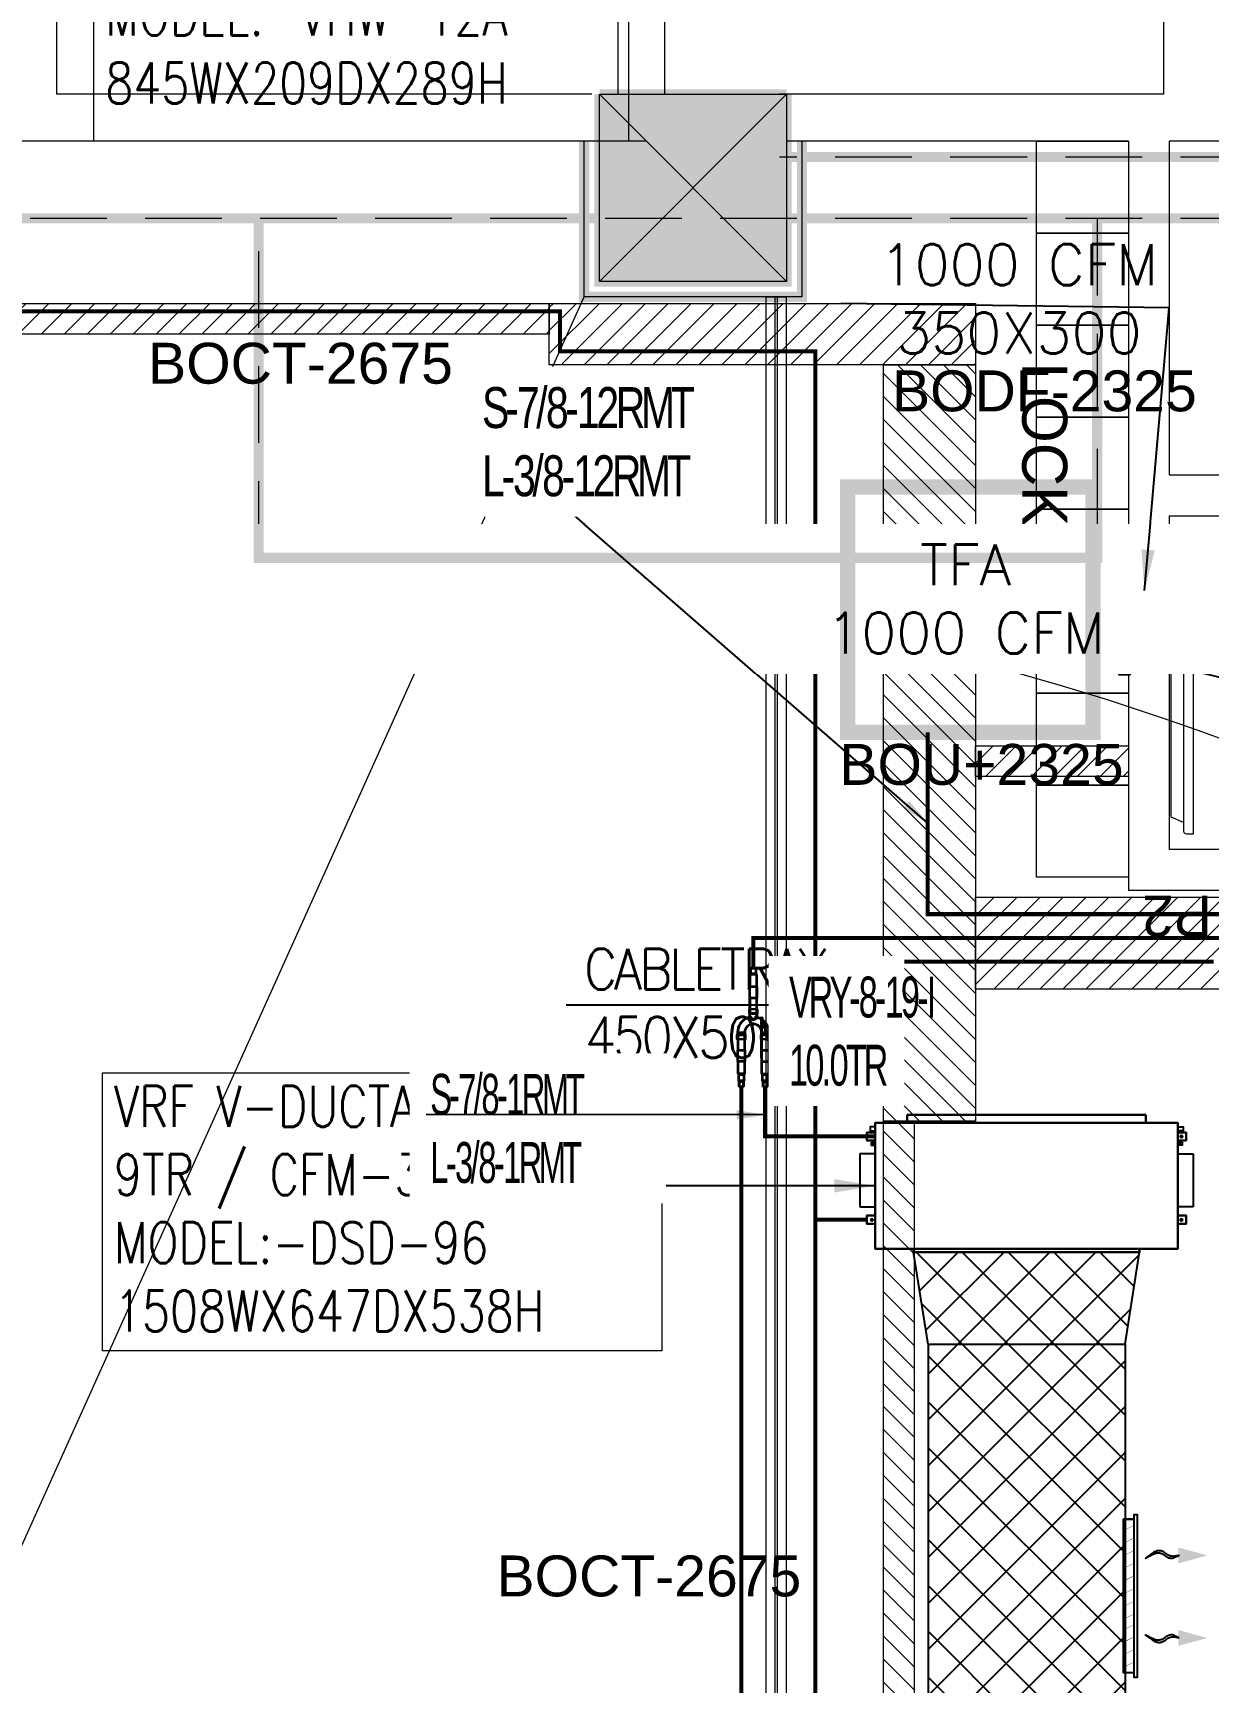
# Model space of a CAD drawing. Header units: millimetres. Extents: x -81374 to 485233, y -39075 to 157313.
# Drawn here: x 25890 to 31636, y -15833 to -7769 of the extents above; entities that cross this region are included whole.
import ezdxf
from ezdxf.enums import TextEntityAlignment as Align

# ---------------------------------------------------------------- set-up
doc = ezdxf.new("R2010")
doc.units = ezdxf.units.MM
for name, pattern in [('CENTER', [2, 1.25, -0.25, 0.25, -0.25]), ('CENTERX2', [4, 2.5, -0.5, 0.5, -0.5]), ('HIDDEN', [0.375, 0.25, -0.125])]:
    doc.linetypes.add(name, pattern=pattern)
for name, color, linetype in [('AC-RA-DIFFUSER', 6, 'Continuous'), ('CEN', 252, 'CENTER'), ('Hatch 01_UC', 7, 'Continuous'), ('M HVAC-Volume Control Damper', 3, 'Continuous'), ('M-HVAC ELLIPTICAL DUCT', 6, 'Continuous'), ('M-HVAC VRV PIPE', 152, 'Continuous'), ('M-HVAC-BOF', 6, 'Continuous'), ('M-HVAC-ELEPTICAL DUCT', 6, 'Continuous'), ('M-HVAC-GRIL', 6, 'Continuous'), ('M-HVAC-SUPP', 4, 'Continuous'), ('M-HVAC-SUPPLY AIR DUCT', 4, 'Continuous'), ('M-HVAC-TEXT', 7, 'Continuous'), ('PCE-HVACTEXT', 7, 'Continuous')]:
    doc.layers.add(name, color=color, linetype=linetype)
for name, color, linetype, lineweight in [('CB-AC CABLE TRAY', 213, 'Continuous', 15), ('DRAIN PIPE', 76, 'Continuous', 30), ('G-IMPT', 8, 'Continuous', 5), ('M HVAC GRILLE', 6, 'Continuous', 13), ('M-HVAC-EQUIP TEXT', 230, 'Continuous', 0), ('P-PIPE-IDEN', 7, 'Continuous', 9), ('VRF -COPPER PIPE', 4, 'Continuous', 9), ('vrv text', 90, 'Continuous', 30)]:
    doc.layers.add(name, color=color, linetype=linetype, lineweight=lineweight)
doc.styles.add('ARAIL', font='arial.ttf')
doc.styles.add('Arial_2', font='arial.ttf', dxfattribs={"height": 75})
doc.styles.add('Herbalife_Third Floor - Furniture Layout - 210201$0$CG', font='GOTHIC.TTF')
doc.styles.add('HVAC TEXT', font='Romans.shx', dxfattribs={"width": 0.8, "height": 100})
doc.styles.add('R', font='romans.shx')
doc.styles.add('ROMAND', font='romand__.ttf')
doc.styles.add('romans', font='stylu.ttf', dxfattribs={"height": 125})
doc.styles.add('rs', font='romans.shx', dxfattribs={"width": 0.75})
doc.styles.get("Standard").update_dxf_attribs({"font": 'arial.ttf'})
doc.dimstyles.new('GLAZ ALU', dxfattribs={"dimscale": 100, "dimtxt": 2, "dimasz": 1.4, "dimexe": 0.8, "dimexo": 0.8, "dimgap": 0.75, "dimtad": 1, "dimdec": 0, "dimzin": 0, "dimdsep": 46, "dimtxsty": 'rs', "dimcen": 0.09, "dimclrd": 8, "dimclre": 8, "dimclrt": 2, "dimadec": 0, "dimazin": 0, "dimtfac": 1, "dimtdec": 0, "dimtmove": 0, "dimatfit": 3, "dimfxl": 1, "dimtolj": 1, "dimtzin": 0, "dimarcsym": 0})
doc.dimstyles.new('HVAC DIM', dxfattribs={"dimtxt": 100, "dimasz": 200, "dimexe": 50, "dimexo": 50, "dimgap": 50, "dimtad": 1, "dimtoh": 1, "dimdec": 0, "dimzin": 0, "dimdsep": 46, "dimtxsty": 'HVAC TEXT', "dimcen": 50, "dimclrd": 7, "dimclre": 7, "dimclrt": 7, "dimadec": 0, "dimazin": 0, "dimtfac": 1, "dimtdec": 0, "dimtofl": 0, "dimtmove": 0, "dimatfit": 3, "dimfxl": 1, "dimtolj": 1, "dimtzin": 0, "dimarcsym": 0})
doc.dimstyles.new('Vayucon', dxfattribs={"dimtxt": 200, "dimasz": 150, "dimexe": 0, "dimexo": 0, "dimgap": 9e-05, "dimtad": 1, "dimdec": 0, "dimrnd": 5, "dimzin": 0, "dimdsep": 46, "dimtxsty": 'ROMAND', "dimcen": 90, "dimclre": 99, "dimclrt": 7, "dimadec": 0, "dimazin": 0, "dimtfac": 1, "dimtdec": 0, "dimtofl": 0, "dimtmove": 1, "dimatfit": 3, "dimfxl": 1, "dimtolj": 1, "dimtzin": 0, "dimarcsym": 0})
pattern_1 = [(45, (-219788.42, -94207.17), (-112.2532, 112.2532), []), (135, (-219788.42, -94207.17), (-112.2532, -112.2532), [])]

# ---------------------------------------------------------------- blocks, each defined once
blk = doc.blocks.new('ng')
at = {"layer": 'CEN', "color": 9, "linetype": 'Continuous', "lineweight": 0, "true_color": 0xc7c8ca}
for p, q in [((56835.6, 47513.1), (56835.6, 48428.1)), ((56835.6, 47513.1), (57750.6, 48428.1)), ((57750.6, 47513.1), (56835.6, 48428.1)), ((56835.6, 48428.1), (57750.6, 48428.1)), ((56835.6, 47513.1), (56835.6, 48428.1)), ((56835.6, 47513.1), (57750.6, 48428.1)), ((57750.6, 47513.1), (56835.6, 48428.1)), ((56835.6, 48428.1), (57750.6, 48428.1)), ((57750.6, 48428.1), (57750.6, 47513.1)), ((57750.6, 48428.1), (57750.6, 47513.1)), ((57750.6, 47513.1), (56835.6, 47513.1)), ((57750.6, 47513.1), (56835.6, 47513.1))]:
    blk.add_line(p, q, dxfattribs=at)
at = {"layer": 'CEN', "color": 9, "linetype": 'HIDDEN', "lineweight": 0, "ltscale": 1500, "true_color": 0xc7c8ca}
for p, q in [((47785.1, 48119.7), (65327.2, 48119.7)), ((47785.1, 47819.7), (56870.1, 47819.7))]:
    blk.add_line(p, q, dxfattribs=at)
blk.add_lwpolyline([(55317.3, 48121.5), (55317.3, 49779.3), (59417.3, 49779.3), (59417.3, 48121.5)], dxfattribs=at)
at = {"layer": 'CEN', "color": 9, "linetype": 'Continuous', "lineweight": 0, "true_color": 0xc7c8ca}
for points in [[(56760.6, 47741.9), (56760.6, 48503.1), (57825.6, 48503.1), (57825.6, 47741.9)], [(56835.6, 47741.9), (56835.6, 48428.1), (57750.6, 48428.1), (57750.6, 47741.9)]]:
    blk.add_lwpolyline(points, dxfattribs=at)
blk = doc.blocks.new('65 inch')
at = {"color": 7}
blk.add_lwpolyline([(335633.4, 873210), (335671.4, 873210, 0.414214), (335687.8, 873226.3), (335687.8, 873258.9), (334247.8, 873258.9), (334247.8, 873258.9), (334247.8, 873226.3, 0.414214), (334264.1, 873210)], format="xyb", close=True, dxfattribs=at)
blk.add_lwpolyline([(335606.2, 873150.1), (334329.3, 873150.1), (334302.1, 873210), (335633.4, 873210), (335606.2, 873150.1)], dxfattribs=at)
blk = doc.blocks.new('floor plan 1')
at = {"layer": 'G-IMPT', "ltscale": 500}
h = blk.add_hatch(color=8, dxfattribs=at)
h.dxf.hatch_style = 1
h.paths.add_polyline_path([(28595.3, -30091.5), (29510.3, -30091.5), (29510.3, -31006.5), (28595.3, -31006.5)])
at = {"layer": 'G-IMPT', "color": 8, "ltscale": 500}
for p, q in [((38369.2, -10517.3), (29585.3, -30016.5)), ((28595, -11270.5, 0), (28595.3, -30016.5, 0)), ((28639, -11270.5, 0), (28639.3, -30016.5, 0)), ((28651, -11270.5, 0), (28651.3, -30016.5, 0)), ((28695, -11270.5, 0), (28695.3, -30016.5, 0)), ((25872.5, -27113.5), (26923.8, -27113.5)), ((26823.8, -27113.5), (26923.8, -27113.5)), ((26823.8, -27113.5), (26923.8, -27113.5)), ((26923.8, -30777.8), (26923.8, -27113.5)), ((26923.8, -27177.8), (27373.8, -27177.8)), ((26923.8, -27627.8), (26923.8, -27177.8)), ((27373.8, -27177.8), (27373.8, -27627.8)), ((25872.5, -27313.5), (26723.8, -27313.5)), ((26723.8, -28945.7), (26723.8, -27313.5)), ((26923.8, -27627.8), (27373.8, -27627.8)), ((26923.8, -28077.8), (26923.8, -27627.8)), ((27373.8, -27627.8), (26923.8, -27627.8)), ((27373.8, -27627.8), (27373.8, -28077.8)), ((26923.8, -28077.8), (27373.8, -28077.8)), ((26923.8, -28527.8), (26923.8, -28077.8)), ((27373.8, -28077.8), (26923.8, -28077.8)), ((27373.8, -28077.8), (27373.8, -28527.8)), ((26923.8, -28527.8), (27373.8, -28527.8)), ((26923.8, -28977.8), (26923.8, -28527.8)), ((27373.8, -28527.8), (26923.8, -28527.8)), ((27373.8, -28527.8), (27373.8, -28977.8)), ((26723.8, -28945.7), (23618.8, -28945.7)), ((26923.8, -29045.7), (26923.8, -28945.7)), ((26923.8, -28977.8), (27373.8, -28977.8)), ((26923.8, -29427.8), (26923.8, -28977.8)), ((27373.8, -28977.8), (26923.8, -28977.8)), ((27373.8, -28977.8), (27373.8, -29427.8)), ((26723.8, -29145.7), (23618.8, -29145.7)), ((26723.8, -30777.8), (26723.8, -29145.7)), ((26923.8, -29427.8), (27373.8, -29427.8)), ((26923.8, -29877.8), (26923.8, -29427.8)), ((27373.8, -29427.8), (26923.8, -29427.8)), ((27373.8, -29427.8), (27373.8, -29877.8)), ((26923.8, -29877.8), (27373.8, -29877.8)), ((26923.8, -30327.8), (26923.8, -29877.8)), ((27373.8, -29877.8), (26923.8, -29877.8)), ((27373.8, -29877.8), (27373.8, -30327.8)), ((28695.3, -30016.5, 0), (28595.3, -30016.5, 0)), ((26923.8, -30327.8), (27373.8, -30327.8)), ((26923.8, -30777.8), (26923.8, -30327.8)), ((27373.8, -30327.8), (26923.8, -30327.8)), ((27373.8, -30327.8), (27373.8, -30777.8)), ((23618.8, -30777.8), (26723.8, -30777.8)), ((26523.8, -30777.8), (26723.8, -30777.8)), ((26923.8, -30777.8), (28595.3, -30777.8)), ((26923.8, -30777.8), (28595.3, -30777.8)), ((27373.8, -30777.8), (26923.8, -30777.8)), ((29281.5, -30777.8), (38444.2, -30777.8)), ((29510.3, -30777.8), (33780.3, -30777.8)), ((26752.6, -31006.5), (28633.4, -31006.5)), ((26752.6, -31006.5), (28633.4, -31006.5)), ((26752.6, -32253.6), (26752.6, -31006.5)), ((29192.6, -33253.6), (29192.6, -31006.5)), ((29192.6, -33253.6), (29192.6, -31006.5)), ((29421.3, -33599), (29421.3, -31006.5)), ((29421.3, -33599), (29421.3, -31006.5)), ((29548.4, -31006.5), (32166.3, -31006.5)), ((29548.4, -31006.5), (32166.3, -31006.5)), ((32166.3, -33599), (32166.3, -31006.5)), ((32166.3, -33599), (32166.3, -31006.5))]:
    blk.add_line(p, q, dxfattribs=at)
blk.add_arc((30901.2, -15868.2), 12777.8, 49.90697, 259.60318, dxfattribs=at)
at = {"layer": 'CEN', "linetype": 'Continuous'}
blk.add_blockref('ng', (-28240.4, -78519.6), dxfattribs=at)
at = {"layer": 'G-IMPT', "color": 8, "ltscale": 500, "rotation": 90}
blk.add_blockref('65 inch', (899865.2, -363078.5), dxfattribs=at)
at = {"layer": 'G-IMPT', "color": 8, "ltscale": 500, "style": 'Herbalife_Third Floor - Furniture Layout - 210201$0$CG'}
blk.add_text('LOCKERS', height=220, rotation=90, dxfattribs=at).set_placement((27443.2, -29695))
at = {"layer": 'G-IMPT', "color": 8, "ltscale": 500}
for rotation, p in [(359.99915, (39680.6, -4989.6, 0)), (359.99915, (35886.7, -10139.3, 0)), (270.00085, (28873.3, -20643.5, 0)), (359.99915, (11975.3, -26935.4, 0)), (359.99915, (15267.6, -26935.4, 0)), (359.99915, (26686.3, -26987.7, 0)), (270.00085, (15861.1, -28615, 0)), (89.99915, (23697.8, -33300.6, 0)), (89.99915, (23597.9, -35337.7, 0)), (89.99915, (23597.9, -37388.3, 0)), (359.99915, (13750.4, -37781.5, 0)), (89.99915, (23697.8, -40746.8, 0)), (89.99915, (23597.8, -44302.5, 0)), (89.99915, (23597.8, -46399.1, 0)), (89.99915, (23697.8, -48339.8, 0)), (89.99915, (23697.8, -54280, 0)), (359.99915, (27418.1, -55702.4, 0)), (89.99915, (9671.9, -65856.5, 0)), (359.99915, (4684.1, -67403.4, 0)), (359.99915, (8737.2, -67403.4, 0))]:
    blk.add_attdef('PARTITIONTYPE', text='', height=200, rotation=rotation, dxfattribs=at).set_placement(p, align=Align.MIDDLE_CENTER)
blk = doc.blocks.new('*U109')
at = {"layer": 'M HVAC-Volume Control Damper'}
for points in [[(-25, -5), (-25, 5), (-50, 5), (-50, 50), (-60, 50), (-60, -5), (-25, -5)], [(350, 50), (0, 50), (0, -50), (350, -50)]]:
    blk.add_lwpolyline(points, close=True, dxfattribs=at)
at = {"layer": 'M HVAC-Volume Control Damper', "const_width": 5}
for points in [[(350, -75), (350, -75), (-25, -75), (0, -75), (0, 75), (-25, 75), (0, 75), (350, 75), (375, 75), (350, 75), (350, -75), (375, -75), (350, -75)], [(350, 0), (0, 0)]]:
    blk.add_lwpolyline(points, dxfattribs=at)
blk.add_lwpolyline([(0, -25), (0, 25), (-25, 25), (-25, -25)], close=True, dxfattribs=at)
blk = doc.blocks.new('DSD 96')
at = {"color": 190}
for p, q in [((-511, 218.5), (-511, 178.5)), ((-511, 218.5), (657, 218.5)), ((657, 178.5), (657, 218.5)), ((-480, -453.5), (-480, -436.5)), ((-480, -453.5), (626, -453.5)), ((626, -436.5), (626, -453.5))]:
    blk.add_line(p, q, dxfattribs=at)
at = {"color": 6, "linetype": 'CENTERX2', "lineweight": 5}
for p, q in [((-691, 112.5), (-677, 112.5)), ((-684, 119.5), (-684, 105.5)), ((823, 112.5), (837, 112.5)), ((830, 119.5), (830, 105.5)), ((-691, -295), (-677, -295)), ((-684, -288), (-684, -302)), ((823, -295), (837, -295)), ((830, -288), (830, -302))]:
    blk.add_line(p, q, dxfattribs=at)
at = {"color": 3}
for p, q in [((813.5, 27.5), (888.5, 27.5)), ((888.5, 27.5), (888.5, -231)), ((888.5, -231), (813.5, -231))]:
    blk.add_line(p, q, dxfattribs=at)
at = {"color": 190}
blk.add_lwpolyline([(-667.5, -436.5), (813.5, -436.5), (813.5, 178.5), (-667.5, 178.5)], close=True, dxfattribs=at)
at = {"color": 4}
for points in [[(-707.5, 92.5), (-667.5, 92.5), (-667.5, 132.5), (-707.5, 132.5)], [(813.5, 92.5), (853.5, 92.5), (853.5, 132.5), (813.5, 132.5)], [(-707.5, -315), (-667.5, -315), (-667.5, -275), (-707.5, -275)], [(813.5, -315), (853.5, -315), (853.5, -275), (813.5, -275)]]:
    blk.add_lwpolyline(points, close=True, dxfattribs=at)
at = {"color": 2}
for points in [[(-667.5, 140.6), (-667.5, 159.7), (-692.5, 159.7), (-692.5, 140.6)], [(813.5, 140.6), (813.5, 159.7), (838.5, 159.7), (838.5, 140.6)]]:
    blk.add_lwpolyline(points, close=True, dxfattribs=at)
at = {"color": 6}
blk.add_lwpolyline([(833.5, 85), (833.5, 69.1), (813.5, 69.1), (813.5, 85)], close=True, dxfattribs=at)
at = {"color": 5}
blk.add_lwpolyline([(828.5, 81.8), (828.5, 72.3), (813.5, 72.3), (813.5, 81.8)], close=True, dxfattribs=at)
at = {"color": 4}
for centre in [(-684, 112.5), (830, 112.5), (-684, -295), (830, -295)]:
    blk.add_circle(centre, 5, dxfattribs=at)
blk = doc.blocks.new('RAAAA')
at = {"linetype": 'Continuous', "ltscale": 1000}
for points in [[(363, 0, 0), (363, 0, 0), (364, 0, 0), (364, 0, 0), (365, 0, 0), (366, 0, 0), (367, -1, 0), (368, -1, 0), (369, -1, 0), (371, -1, 0), (373, -2, 0), (374, -2, 0), (377, -2, 0), (379, -3, 0), (381, -3, 0), (384, -4, 0), (387, -4, 0), (390, -5, 0), (393, -5, 0), (397, -6, 0), (400, -6, 0), (404, -7, 0), (408, -8, 0), (412, -8, 0), (416, -9, 0), (421, -10, 0), (421, -10, 0), (425, -11, 0), (430, -11, 0), (435, -11, 0), (439, -11, 0), (444, -11, 0), (449, -11, 0), (454, -10, 0), (459, -10, 0), (464, -9, 0), (468, -7, 0), (473, -6, 0), (478, -4, 0), (483, -2, 0), (488, 0, 0), (494, 2, 0), (499, 4, 0), (504, 7, 0), (509, 10, 0), (514, 13, 0), (519, 16, 0), (525, 20, 0), (530, 24, 0), (535, 28, 0), (541, 32, 0), (546, 36, 0), (546, 36, 0), (552, 40, 0), (557, 44, 0), (563, 48, 0), (568, 51, 0), (574, 54, 0), (580, 56, 0), (586, 58, 0), (592, 60, 0), (598, 61, 0), (604, 62, 0), (610, 62, 0), (616, 62, 0), (622, 62, 0), (628, 61, 0), (635, 60, 0), (641, 59, 0), (648, 57, 0), (654, 55, 0), (661, 52, 0), (668, 49, 0), (675, 46, 0), (681, 42, 0), (688, 38, 0), (695, 33, 0), (702, 28, 0), (702, 28, 0), (709, 23, 0), (716, 19, 0), (722, 14, 0), (728, 10, 0), (734, 5, 0), (740, 1, 0), (745, -2, 0), (750, -6, 0), (755, -9, 0), (759, -13, 0), (763, -15, 0), (767, -18, 0), (771, -21, 0), (774, -23, 0), (777, -25, 0), (779, -27, 0), (782, -29, 0), (784, -31, 0), (786, -32, 0), (787, -33, 0), (789, -34, 0), (790, -35, 0), (790, -35, 0), (791, -35, 0), (791, -36, 0)], [(363, 0, 0), (363, 0, 0), (364, 0, 0), (364, 0, 0), (365, -1, 0), (366, -1, 0), (367, -2, 0), (368, -2, 0), (369, -3, 0), (371, -4, 0), (373, -5, 0), (374, -5, 0), (377, -6, 0), (379, -8, 0), (381, -9, 0), (384, -10, 0), (387, -12, 0), (390, -13, 0), (393, -15, 0), (397, -16, 0), (400, -18, 0), (404, -20, 0), (408, -22, 0), (412, -24, 0), (416, -26, 0), (421, -28, 0), (421, -28, 0), (425, -30, 0), (430, -32, 0), (435, -34, 0), (439, -35, 0), (444, -36, 0), (449, -37, 0), (454, -37, 0), (459, -38, 0), (464, -38, 0), (468, -37, 0), (473, -37, 0), (478, -36, 0), (483, -35, 0), (488, -33, 0), (494, -32, 0), (499, -30, 0), (504, -28, 0), (509, -25, 0), (514, -22, 0), (519, -19, 0), (525, -16, 0), (530, -13, 0), (535, -9, 0), (541, -5, 0), (546, 0, 0), (546, 0, 0), (552, 4, 0), (557, 8, 0), (563, 12, 0), (568, 15, 0), (574, 18, 0), (580, 21, 0), (586, 23, 0), (592, 25, 0), (598, 27, 0), (604, 28, 0), (610, 29, 0), (616, 30, 0), (622, 30, 0), (628, 31, 0), (635, 30, 0), (641, 30, 0), (648, 29, 0), (654, 28, 0), (661, 26, 0), (668, 24, 0), (675, 22, 0), (681, 20, 0), (688, 17, 0), (695, 14, 0), (702, 10, 0), (702, 10, 0), (709, 7, 0), (716, 3, 0), (722, 0, 0), (728, -3, 0), (734, -6, 0), (740, -9, 0), (745, -12, 0), (750, -14, 0), (755, -17, 0), (759, -19, 0), (763, -21, 0), (767, -23, 0), (771, -25, 0), (774, -27, 0), (777, -28, 0), (779, -30, 0), (782, -31, 0), (784, -32, 0), (786, -33, 0), (787, -34, 0), (789, -34, 0), (790, -35, 0), (790, -35, 0), (791, -35, 0), (791, -36, 0)]]:
    blk.add_polyline3d(points, dxfattribs=at)
blk.add_solid([(373, 101), (0, 0), (373, -101)], dxfattribs=at)
blk = doc.blocks.new('zw$77DE')
at = {"layer": 'M-HVAC-GRIL', "linetype": 'ByBlock'}
blk.add_lwpolyline([(0, 750), (0, 771.4), (-17.1, 771.4), (-17.1, -21.4), (0, -21.4), (0, 0), (0, 750), (51.4, 750), (51.4, 0), (0, 0), (51.4, 0), (51.4, 750), (51.4, 750)], dxfattribs=at)
at = {"layer": 'M-HVAC-GRIL', "lineweight": 0, "const_width": 1.71}
for points in [[(3.9, 678.6), (3.9, 700.1), (46.7, 721.5), (46.7, 742.9)], [(3.9, 617.2), (3.9, 638.6), (46.7, 660.1), (46.7, 681.5)], [(3.9, 555.8), (3.9, 577.2), (46.7, 598.6), (46.7, 620.1)], [(3.9, 495.6), (3.9, 517.1), (46.7, 538.5), (46.7, 559.9)], [(3.9, 444), (3.9, 465.4), (46.7, 486.8), (46.7, 508.3)], [(3.9, 381.8), (3.9, 403.2), (46.7, 424.7), (46.7, 446.1)], [(3.9, 319.7), (3.9, 341.1), (46.7, 362.5), (46.7, 384)], [(3.9, 257.5), (3.9, 279), (46.7, 300.4), (46.7, 321.8)], [(3.9, 195.4), (3.9, 216.8), (46.7, 238.2), (46.7, 259.7)], [(3.9, 133.2), (3.9, 154.7), (46.7, 176.1), (46.7, 197.5)], [(3.9, 71.8), (3.9, 93.2), (46.7, 114.7), (46.7, 136.1)], [(3.9, 10.4), (3.9, 31.8), (46.7, 53.2), (46.7, 74.7)]]:
    blk.add_lwpolyline(points, dxfattribs=at)
at = {"layer": 'M-HVAC-SUPP'}
for p, xscale, yscale, zscale, rotation in [((-360.3, 580.5), 0.3839999997941416, 0.3839999997941416, 0.3839999997941416, 359.7971218112731), ((-360.3, 176.5), -0.3839999997941415, 0.3839999997941436, 0.3839999997941436, 180.2028781887378)]:
    blk.add_blockref('RAAAA', p, dxfattribs=dict(at, xscale=xscale, yscale=yscale, zscale=zscale, rotation=rotation))
blk = doc.blocks.new('jyfhg')
at = {"layer": 'M HVAC GRILLE', "color": 7}
blk.add_blockref('zw$77DE', (-100, -700), dxfattribs=at)
blk = doc.blocks.new('*U111')
at = {"layer": 'CB-AC CABLE TRAY', "true_color": 0xa953a0}
h = blk.add_hatch(dxfattribs=at)
h.set_pattern_fill('ANSI31', color=215, scale=25)
h.set_pattern_definition([(45, (-898903.6, 1102758.81), (-56.1266008, 56.1266008), [])])
h.paths.add_polyline_path([(-88704.9, -150.4), (-88704.9, -0.4), (-82839.3, -0.4), (-82839.3, -150.4)])
at = {"layer": 'CB-AC CABLE TRAY', "color": 215, "true_color": 0xa953a0}
blk.add_lwpolyline([(-88704.9, -150.4), (-88704.9, -0.4), (-82839.3, -0.4), (-82839.3, -150.4)], close=True, dxfattribs=at)
blk = doc.blocks.new('*U138')
at = {"layer": 'CB-AC CABLE TRAY', "true_color": 0xa953a0}
h = blk.add_hatch(dxfattribs=at)
h.set_pattern_fill('ANSI31', color=215, scale=25)
h.set_pattern_definition([(45, (-902684.7, 1102908.81), (-56.1266008, 56.1266008), [])])
h.paths.add_polyline_path([(-88704.9, -150.4), (-88704.9, 149.6), (-86620.4, 149.6), (-86620.4, -150.4)])
at = {"layer": 'CB-AC CABLE TRAY', "color": 215, "true_color": 0xa953a0}
blk.add_lwpolyline([(-88704.9, -150.4), (-88704.9, 149.6), (-86620.4, 149.6), (-86620.4, -150.4)], close=True, dxfattribs=at)
blk = doc.blocks.new('*U112')
at = {"layer": 'CB-AC CABLE TRAY', "true_color": 0xa953a0}
h = blk.add_hatch(dxfattribs=at)
h.set_pattern_fill('ANSI31', color=215, scale=25)
h.set_pattern_definition([(45, (-901070.015, 1103058.81), (-56.1266008, 56.1266008), [])])
h.paths.add_polyline_path([(-88704.9, -150.4), (-88704.9, 299.6), (-85005.7, 299.6), (-85005.7, -150.4)])
at = {"layer": 'CB-AC CABLE TRAY', "color": 215, "true_color": 0xa953a0}
blk.add_lwpolyline([(-88704.9, -150.4), (-88704.9, 299.6), (-85005.7, 299.6), (-85005.7, -150.4)], close=True, dxfattribs=at)
blk = doc.blocks.new('*U139')
at = {"layer": 'CB-AC CABLE TRAY', "true_color": 0xa953a0}
h = blk.add_hatch(dxfattribs=at)
h.set_pattern_fill('ANSI31', color=215, scale=25)
h.set_pattern_definition([(45, (-899721.77, 1103058.81), (-56.1266008, 56.1266008), [])])
h.paths.add_polyline_path([(-88704.9, -150.4), (-88704.9, 299.6), (-83657.4, 299.6), (-83657.4, -150.4)])
at = {"layer": 'CB-AC CABLE TRAY', "color": 215, "true_color": 0xa953a0}
blk.add_lwpolyline([(-88704.9, -150.4), (-88704.9, 299.6), (-83657.4, 299.6), (-83657.4, -150.4)], close=True, dxfattribs=at)
blk = doc.blocks.new('*U140')
at = {"layer": 'CB-AC CABLE TRAY', "true_color": 0xa953a0}
h = blk.add_hatch(dxfattribs=at)
h.set_pattern_fill('ANSI31', color=215, scale=25)
h.set_pattern_definition([(45, (-882062.09, 1102758.81), (-56.1266008, 56.1266008), [])])
h.paths.add_polyline_path([(-88704.9, -150.4), (-88704.9, -0.4), (-65997.8, -0.4), (-65997.8, -150.4)])
at = {"layer": 'CB-AC CABLE TRAY', "color": 215, "true_color": 0xa953a0}
blk.add_lwpolyline([(-88704.9, -150.4), (-88704.9, -0.4), (-65997.8, -0.4), (-65997.8, -150.4)], close=True, dxfattribs=at)
blk = doc.blocks.new('*U142')
at = {"layer": 'CB-AC CABLE TRAY', "true_color": 0xa953a0}
h = blk.add_hatch(dxfattribs=at)
h.set_pattern_fill('ANSI31', color=215, scale=25)
h.set_pattern_definition([(45, (-904021.71, 1102758.81), (-56.1266008, 56.1266008), [])])
h.paths.add_polyline_path([(-88704.9, -150.4), (-88704.9, -0.4), (-87957.4, -0.4), (-87957.4, -150.4)])
at = {"layer": 'CB-AC CABLE TRAY', "color": 215, "true_color": 0xa953a0}
blk.add_lwpolyline([(-88704.9, -150.4), (-88704.9, -0.4), (-87957.4, -0.4), (-87957.4, -150.4)], close=True, dxfattribs=at)
blk = doc.blocks.new('zw$4E06')
at = {"layer": 'vrv text'}
for points in [[(-121, 47), (-125, 47, 0.219765), (-200, 9), (-201, 7), (-203, 6), (-204, 4), (-205, 2, 0.042815), (-212, -11), (-213, -13), (-214, -15), (-215, -17), (-215, -19), (-216, -21), (-216, -21), (-217, -22), (-217, -22), (-217, -23), (-217, -24), (-218, -25), (-219, -26), (-219, -26), (-220, -26), (-220, -27), (-220, -27), (-221, -28), (-222, -28), (-222, -28), (-222, -29), (-223, -29), (-224, -29)], [(-121, 50), (-123, 50, 0.309599), (-218, -18), (-219, -19)], [(-121, 4), (-124, 4, 0.392074), (-178, -52), (-178, -53), (-178, -55, 0.393328), (-124, -110), (-121, -110)], [(-121, 1), (-123, 1), (-124, 0, 0.390764), (-175, -52), (-175, -55, 0.390298), (-124, -107), (-121, -107)], [(-231, -32), (-231, -32, 0.021844), (-210, -47), (-200, -53), (-205, -43)], [(-205, -64), (-200, -53), (-210, -60, 0.03043), (-231, -75), (-231, -75)], [(-121, -154), (-123, -154, -0.308139), (-215, -88), (-216, -86), (-216, -85), (-217, -85), (-217, -84), (-217, -84), (-217, -83), (-218, -83), (-218, -82), (-218, -82), (-219, -81), (-219, -81), (-220, -80), (-220, -80), (-220, -79), (-221, -79), (-222, -79), (-222, -78), (-222, -78, 0.112916), (-230, -75), (-231, -75), (-231, -75)], [(-121, -157), (-123, -157, -0.307918), (-218, -89), (-219, -87), (-219, -87), (-219, -86), (-220, -86), (-220, -85), (-220, -85), (-220, -84), (-221, -84), (-221, -83), (-221, -83), (-222, -83), (-222, -82), (-222, -82), (-223, -82), (-223, -81), (-223, -81), (-224, -81), (-224, -80), (-225, -80), (-225, -80), (-225, -80), (-226, -79), (-227, -79), (-227, -79), (-227, -79), (-228, -79), (-229, -79), (-229, -78), (-230, -78), (-231, -78), (-231, -78)]]:
    blk.add_lwpolyline(points, format="xyb", dxfattribs=at)
for points in [[(-206, 0), (-209, 2)], [(-202, 6), (-205, 8)], [(-198, 11), (-201, 13)], [(-194, 16), (-196, 18)], [(-189, 20), (-191, 23)], [(-184, 25), (-186, 27)], [(-179, 29), (-181, 31)], [(-173, 33), (-175, 35)], [(-167, 36), (-169, 38)], [(-161, 39), (-163, 41)], [(-154, 42), (-156, 44)], [(-147, 44), (-149, 46)], [(-139, 45), (-142, 48)], [(-131, 46), (-133, 49)], [(-131, -1), (-133, 2)], [(-122, 47), (-125, 50)], [(-122, 0), (-125, 3)], [(-76, 50), (-76, 53), (-104, 53), (-109, 50), (-121, 50)], [(-103, 50), (-108, 47), (-121, 47)], [(-121, 3), (-121, 47)], [(-121, 3), (-108, 3), (-103, 0), (-76, 0), (-76, -3), (-104, -3), (-109, 0), (-121, 0)], [(-113, 0), (-116, 3)], [(-112, 47), (-115, 50)], [(-108, 3), (-108, 47)], [(-105, 49), (-107, 51)], [(-100, -3), (-104, 1)], [(-103, 50), (-103, 40)], [(-76, 0), (-76, 50), (-103, 50), (-103, 0)], [(-103, 48), (-5, 48), (-3, 50), (0, 50)], [(-103, 2), (-103, 49)], [(-103, 1), (-103, 48)], [(-103, 47), (-103, 0)], [(0, 47), (-2, 47), (-4, 46), (-103, 46)], [(-4, 46), (-4, 4), (-103, 4)], [(-103, 45), (-103, 3)], [(0, 0), (-3, 0), (-5, 1), (-103, 1)], [(-96, 50), (-100, 53)], [(-91, -3), (-94, 0)], [(-87, 50), (-90, 53)], [(-81, -3), (-84, 0)], [(-78, 50), (-81, 53)], [(-76, 50), (-76, 40)], [(-26, 46), (-33, 46)], [(-26, 4), (-33, 4)], [(-4, 4), (-2, 3)], [(-2, 47), (-2, 3), (0, 3)], [(151, 48), (73, 48), (70, 50), (-1, 50)], [(70, 3), (-1, 3)], [(0, 47), (70, 47), (72, 46), (151, 46), (158, 42), (196, 42), (203, 38), (203, 13), (196, 8), (158, 8), (151, 4), (72, 4), (70, 3)], [(0, 0), (70, 0)], [(70, 47), (70, 3)], [(70, 0), (73, 1), (151, 1), (159, 6), (196, 6), (203, 10), (236, 10), (236, 40), (203, 40), (196, 44)], [(72, 46), (72, 4)], [(93, 46), (101, 46)], [(93, 4), (101, 4)], [(159, 44), (151, 48)], [(151, 46), (151, 4)], [(158, 42), (158, 8)], [(196, 44), (159, 44)], [(196, 42), (196, 8)], [(203, 38), (236, 38)], [(203, 13), (236, 13)], [(-500, -74), (-500, -32), (-507, -37), (-545, -37), (-545, -34)], [(-545, -34), (-508, -34)], [(-545, -37), (-545, -70)], [(-545, -70), (-507, -70), (-500, -74), (-421, -74)], [(-545, -73), (-545, -70)], [(-508, -73), (-545, -73)], [(-508, -34), (-501, -30)], [(-501, -77), (-508, -73)], [(-507, -37), (-507, -70)], [(-501, -30), (-422, -30)], [(-422, -77), (-501, -77)], [(-349, -31), (-419, -31), (-421, -32), (-500, -32)], [(-443, -32), (-450, -32)], [(-443, -74), (-450, -74)], [(-422, -30), (-419, -28)], [(-419, -78), (-422, -77)], [(-421, -32), (-421, -74), (-419, -76)], [(-419, -28), (-348, -28)], [(-419, -31), (-419, -76), (-349, -76)], [(-349, -78), (-419, -78)], [(-247, -30), (-344, -30), (-347, -28), (-349, -28)], [(-349, -31), (-347, -31), (-345, -32), (-247, -32)], [(-347, -31), (-347, -76), (-349, -76)], [(-349, -78), (-347, -78)], [(-345, -74), (-347, -76)], [(-347, -78), (-344, -77)], [(-345, -32), (-345, -74), (-247, -74)], [(-344, -77), (-247, -77)], [(-324, -32), (-316, -32)], [(-324, -74), (-316, -74)], [(-241, -28), (-246, -25), (-273, -25), (-273, -28), (-247, -28), (-242, -32)], [(-272, -28), (-273, -27)], [(-273, -28), (-273, -41)], [(-273, -78), (-273, -28)], [(-231, -75), (-242, -75), (-247, -78), (-273, -78), (-273, -81), (-246, -81), (-241, -78), (-231, -78)], [(-266, -81), (-269, -78)], [(-263, -28), (-266, -25)], [(-257, -81), (-260, -78)], [(-253, -28), (-256, -25)], [(-247, -81), (-251, -78)], [(-241, -32), (-247, -25)], [(-247, -28), (-247, -41)], [(-247, -78), (-247, -28)], [(-247, -76), (-247, -28), (-247, -76)], [(-247, -77), (-247, -30)], [(-247, -77), (-247, -30)], [(-241, -79), (-243, -76)], [(-242, -75), (-242, -32)], [(-242, -32), (-231, -32)], [(-241, -28), (-231, -28)], [(-232, -78), (-235, -75)], [(-231, -32), (-234, -28)], [(-231, -28), (-230, -28), (-229, -28), (-229, -28), (-228, -28), (-228, -28), (-227, -28), (-227, -28), (-227, -27), (-226, -27), (-225, -27), (-225, -27), (-225, -26), (-224, -26), (-224, -26), (-223, -25), (-223, -25), (-222, -25), (-222, -24), (-222, -24), (-221, -24), (-221, -23), (-221, -23), (-220, -22), (-220, -22), (-220, -22), (-220, -21), (-219, -21), (-219, -20), (-219, -20)], [(-229, -31), (-230, -32), (-231, -32)], [(-224, -30), (-226, -27)], [(-217, -83), (-223, -77)], [(-219, -25), (-221, -23)], [(-215, -19), (-218, -17)], [(-210, -100), (-217, -93)], [(-216, -21), (-216, -21)], [(-216, -86), (-216, -86)], [(-213, -13), (-215, -10)], [(-210, -6), (-212, -4)], [(-175, -50), (-178, -48)], [(-174, -60), (-178, -57)], [(-174, -42), (-176, -40)], [(-171, -73), (-176, -68)], [(-172, -35), (-174, -32)], [(-169, -28), (-171, -26)], [(-153, -100), (-168, -85)], [(-165, -22), (-167, -20)], [(-161, -17), (-163, -15)], [(-156, -13), (-158, -10)], [(-151, -8), (-153, -6)], [(-145, -5), (-147, -3)], [(-138, -2), (-141, 0)], [(-125, -110), (-128, -107)], [(-76, -107), (-76, -104), (-104, -104), (-109, -107), (-121, -107)], [(-121, -154), (-121, -110), (-108, -110), (-103, -107), (-76, -107)], [(-115, -110), (-118, -107)], [(-107, -109), (-109, -107)], [(-103, -108), (-5, -108), (-3, -106), (0, -106)], [(-103, -107), (-103, -118)], [(-103, -157), (-103, -107)], [(-103, -155), (-103, -108)], [(-99, -107), (-102, -104)], [(-90, -107), (-93, -104)], [(-81, -107), (-84, -104)], [(-76, -107), (-76, -118)], [(-76, -157), (-76, -107)], [(151, -108), (72, -108), (70, -106), (-1, -106)], [(158, -112), (151, -108)], [(-183, -136), (-204, -115)], [(-161, -149), (-168, -142)], [(-147, -154), (-151, -149)], [(-135, -156), (-139, -152)], [(-125, -157), (-128, -153)], [(-109, -157), (-104, -160), (-76, -160), (-76, -157), (-103, -157), (-108, -154), (-121, -154)], [(-121, -157), (-109, -157)], [(-115, -157), (-118, -154)], [(-103, -160), (-109, -154)], [(-108, -154), (-108, -110)], [(0, -109), (-2, -109), (-5, -110), (-103, -110)], [(-5, -110), (-5, -152), (-103, -152)], [(-103, -157), (-103, -110)], [(-5, -155), (-103, -155)], [(-93, -160), (-96, -157)], [(-84, -160), (-87, -157)], [(-76, -158), (-78, -157)], [(-26, -110), (-34, -110)], [(-26, -152), (-34, -152)], [(-5, -152), (-2, -154), (0, -154)], [(-3, -156), (-5, -155)], [(0, -156), (-3, -156)], [(-2, -154), (-2, -109)], [(69, -154), (-1, -154)], [(0, -109), (69, -109), (71, -110), (150, -110)], [(0, -156), (70, -156)], [(69, -109), (69, -154)], [(196, -148), (158, -148), (150, -152), (71, -152), (69, -154)], [(70, -156), (72, -155)], [(71, -110), (71, -152)], [(72, -155), (151, -155), (158, -151), (196, -151)], [(93, -110), (101, -110)], [(93, -152), (101, -152)], [(150, -110), (150, -152)], [(150, -110), (158, -115), (196, -115), (203, -119), (203, -144), (196, -148)], [(196, -112), (158, -112)], [(158, -115), (158, -148)], [(196, -112), (203, -116), (235, -116), (235, -147), (203, -147), (196, -151)], [(196, -115), (196, -148)], [(203, -119), (235, -119)], [(203, -144), (235, -144)]]:
    blk.add_lwpolyline(points, dxfattribs=at)
for points in [[(-224, -29), (-225, -31), (-227, -31), (-229, -31)], [(-205, -43), (-210, -36), (-212, -28), (-216, -21)], [(-216, -86), (-212, -78), (-209, -71), (-205, -64)]]:
    blk.add_open_spline(points, degree=3, dxfattribs=at)

msp = doc.modelspace()

# ---------------------------------------------------------------- hatches: boundary and pattern name
at = {"layer": 'Hatch 01_UC', "linetype": 'Continuous'}
h = msp.add_hatch(dxfattribs=at)
h.set_pattern_fill('ANSI37', color=42, scale=50, angle=360)
h.set_pattern_definition(pattern_1)
h.paths.add_polyline_path([(30195.9, -13731.2), (31301.9, -13731.2), (31230.4, -14181.2), (30267.4, -14181.2)])
h = msp.add_hatch(dxfattribs=at)
h.set_pattern_fill('ANSI37', color=42, scale=50, angle=360)
h.set_pattern_definition(pattern_1)
h.paths.add_polyline_path([(30267.4, -14181.2), (30267.4, -17181.2), (31230.4, -17181.2), (31230.4, -14181.2)])

# ---------------------------------------------------------------- linework, layer by layer
at = {"layer": 'CEN', "color": 11, "linetype": 'Continuous', "lineweight": 0, "const_width": 50}
for points in [[(28660.5, -8068.9), (29575.5, -8068.9)], [(28660.5, -8068.9), (29575.5, -8983.9)], [(29575.5, -8068.9), (28660.5, -8983.9)], [(28660.5, -8983.9), (28660.5, -8068.9)], [(28660.5, -8068.9), (29575.5, -8068.9)], [(28660.5, -8068.9), (29575.5, -8983.9)], [(29575.5, -8068.9), (28660.5, -8983.9)], [(28660.5, -8983.9), (28660.5, -8068.9)], [(29575.5, -8068.9), (29575.5, -8983.9)], [(29575.5, -8068.9), (29575.5, -8983.9)], [(29650.5, -8297.6), (29650.5, -9058.9), (28585.5, -9058.9), (28585.5, -8297.6)], [(29575.5, -8297.6), (29575.5, -8983.9), (28660.5, -8983.9), (28660.5, -8297.6)], [(29575.5, -8983.9), (28660.5, -8983.9)], [(29575.5, -8983.9), (28660.5, -8983.9)]]:
    msp.add_lwpolyline(points, dxfattribs=at)
at = {"layer": 'CEN', "color": 11, "linetype": 'HIDDEN', "lineweight": 0, "ltscale": 1500, "const_width": 50}
for points in [[(38626, -8375.5), (29541, -8375.5)], [(38626, -8675.5), (21084, -8675.5)]]:
    msp.add_lwpolyline(points, dxfattribs=at)
at = {"layer": 'DRAIN PIPE', "color": 76, "linetype": 'Continuous'}
msp.add_lwpolyline([(19590.3, -9129.9, 20, 20, 0), (28467, -9129.9, 20, 20, 0), (28467, -9326.3, 20, 20, 0), (29716.3, -9326.3, 20, 20, 0), (29716.3, -9830.9, 0, 0, 0)], format="xyseb", dxfattribs=at)
at = {"layer": 'DRAIN PIPE', "color": 76, "linetype": 'Continuous', "const_width": 20}
for points in [[(21436.6, -35823.6), (21436.6, -35771.5), (29716.3, -35771.5), (29716.3, -9830.9)], [(31663.2, -12311.1), (29716.3, -12311.1)], [(29968.4, -13572.7), (29716.3, -13572.7)]]:
    msp.add_lwpolyline(points, dxfattribs=at)
at = {"layer": 'M-HVAC ELLIPTICAL DUCT', "linetype": 'Continuous'}
for p, q in [((31388.7, -10494.8), (31838.7, -10382.3)), ((31838.7, -10382.3), (31388.7, -10669.8)), ((31388.7, -10494.8), (31388.7, -10844.8)), ((31388.7, -10669.8), (31838.7, -10957.3)), ((31838.7, -10957.3), (31388.7, -10844.8)), ((30267.4, -14181.2), (30195.9, -13731.2)), ((31230.4, -14181.2), (31301.9, -13731.2)), ((30267.4, -14181.2), (30267.4, -32800.7)), ((30267.4, -14181.2), (31230.4, -14181.2)), ((31230.4, -14181.2), (31230.4, -32800.7))]:
    msp.add_line(p, q, dxfattribs=at)
at = {"layer": 'M-HVAC ELLIPTICAL DUCT', "color": 6, "linetype": 'Continuous'}
msp.add_line((30195.9, -13731.2), (31301.9, -13731.2), dxfattribs=at)
at = {"layer": 'M-HVAC VRV PIPE', "color": 6, "linetype": 'Continuous'}
msp.add_lwpolyline([(31737.1, -12078.4, 20, 20, 0), (30265.7, -12078.4, 20, 20, 0), (30265.7, -11189, 20, 20, 0), (30265.7, -11189, 20, 20, 0)], format="xyseb", dxfattribs=at)
at = {"layer": 'M-HVAC VRV PIPE', "color": 6, "linetype": 'Continuous', "const_width": 20}
for points in [[(31736.6, -12194.9), (29412.3, -12194.9), (29412.3, -12340.1)], [(30008.4, -13165.2), (29470.7, -13165.2), (29470.7, -12922)]]:
    msp.add_lwpolyline(points, dxfattribs=at)
at = {"layer": 'M-HVAC VRV PIPE', "color": 6, "linetype": 'Continuous', "const_width": 20, "elevation": 0}
msp.add_lwpolyline([(21496, -35964.1), (29354.2, -35964.1), (29354.2, -12921.5)], dxfattribs=at)
at = {"layer": 'M-HVAC-SUPPLY AIR DUCT', "linetype": 'Continuous'}
for p, q in [((31073.7, -10495.4), (31388.7, -10495.4)), ((31073.7, -10508.7), (31073.7, -10858.7)), ((31073.7, -10845.4), (31391.1, -10845.4))]:
    msp.add_line(p, q, dxfattribs=at)
at = {"layer": 'VRF -COPPER PIPE', "color": 0}
for points in [[(26186.9, -6517), (28802.1, -6517), (28802.1, -8297.6), (26186.9, -8297.6)], [(26229.3, -12855), (28965.9, -12855), (28965.9, -14213.3), (26229.3, -14213.3)]]:
    msp.add_lwpolyline(points, close=True, dxfattribs=at)

# ---------------------------------------------------------------- block references
at = {"linetype": 'Continuous'}
ref = msp.add_blockref('floor plan 1', (58170.8, -39075.4), dxfattribs=dict(at, rotation=180))
ref.add_attrib('PARTITIONTYPE', 'P2', dxfattribs={"layer": 'G-IMPT', "color": 8, "ltscale": 500, "height": 200, "rotation": 179.99915}).set_placement((31484.5, -12087.6, 0), align=Align.MIDDLE_CENTER)
at = {"layer": 'AC-RA-DIFFUSER', "xscale": -1, "rotation": 359.9999999999903}
msp.add_blockref('DSD 96', (30821.9, -13277.7), dxfattribs=at)
at = {"layer": 'AC-RA-DIFFUSER', "rotation": 360}
msp.add_blockref('DSD 96', (30675.9, -13277.7), dxfattribs=at)
at = {"layer": 'CB-AC CABLE TRAY', "color": 4, "linetype": 'HIDDEN'}
for name, p, rotation in [('*U111', (111254.3, -9091.4), 359.9997198436913), ('*U138', (117119.9, -9241.4), 359.9997198436913), ('*U112', (30199.5, -98096.3), 269.9997198436913), ('*U142', (119204.4, -11254.7), 359.9997198436913), ('*U139', (119204.4, -12294.5), 359.9997198436913), ('*U140', (30199.5, -101795.5), 269.9997198436913)]:
    msp.add_blockref(name, p, dxfattribs=dict(at, rotation=rotation))
at = {"layer": 'M HVAC GRILLE', "color": 0, "rotation": 180}
msp.add_blockref('jyfhg', (31173.9, -15737.7), dxfattribs=at)
at = {"layer": 'M HVAC-Volume Control Damper', "linetype": 'Continuous', "rotation": 89.99999999999999}
msp.add_blockref('*U109', (31250.7, -10845.4), dxfattribs=at)
at = {"layer": 'vrv text', "xscale": 0.7447286262668819, "yscale": 0.7447286262668819, "zscale": 0.7447286262668819, "rotation": 270}
msp.add_blockref('zw$4E06', (29452, -12746.3), dxfattribs=at)

# ---------------------------------------------------------------- texts
at = {"layer": 'M-HVAC-BOF', "color": 6, "lineweight": -2, "insert": (29833.5, -11245.9), "char_height": 200, "width": 1028.731, "attachment_point": 1, "style": 'ARAIL'}
msp.add_mtext('BOU+2325', dxfattribs=at)
at = {"layer": 'M-HVAC-ELEPTICAL DUCT', "char_height": 200, "attachment_point": 1}
for s, insert in [('BOCT-2675', (26453.1, -9283.9, 1198.1)), ('BODF-2325', (30090.9, -9419.1, 1198.1)), ('BOCT-2675', (28156.8, -15214.6, 1198.1))]:
    msp.add_mtext(s, dxfattribs=dict(at, insert=insert))
at = {"layer": 'M-HVAC-EQUIP TEXT', "color": 0, "char_height": 200, "width": 2764.508, "attachment_point": 1, "style": 'HVAC TEXT'}
for s, insert in [("{\\H0.99999x;VRF V-HIWALL UNIT IDU - 2 NO'S\\P1TR / CFM-318\\PMODEL:-VHW-12A\\P845WX209DX289H}", (26243.7, -6580.4)), ('{\\H0.99999x;VRF V-DUCTABLE IDU\\P9TR / CFM-3100\\PMODEL:-DSD-96\\P1508WX647DX538H}', (26286.1, -12918.4))]:
    msp.add_mtext(s, dxfattribs=dict(at, insert=insert))
at = {"layer": 'M-HVAC-TEXT', "color": 7, "char_height": 200, "attachment_point": 2, "style": 'R'}
for s, insert, width in [('\\P1000 CFM\\P350X300', (30711.7, -8468.9, 0), 13359.771), ('{\\W0.9;\\T0.9;CABLETRAY\\P450X50MM}', (29171.1, -12247.2, 0), 1945.894)]:
    msp.add_mtext(s, dxfattribs=dict(at, insert=insert, width=width))

# ---------------------------------------------------------------- leaders
at = {"layer": 'M-HVAC ELLIPTICAL DUCT', "linetype": 'Continuous'}
for points in [[(31924.6, -9795), (31924.6, -7583.8), (28802.1, -7583.8)], [(30008.4, -13406.7), (28965.9, -13406.7)]]:
    msp.add_leader(points, dimstyle='HVAC DIM', dxfattribs=at)
at = {"layer": 'M-HVAC-TEXT', "color": 7, "linetype": 'Continuous'}
msp.add_leader([(30060.2, -12522.9), (28497.8, -12522.9)], dimstyle='Vayucon', override={"dimgap": 9e-05, "dimtad": 0}, dxfattribs=at)

# ---------------------------------------------------------------- next in the draw order: texts
at = {"layer": 'M-HVAC-TEXT', "color": 7, "insert": (30450.4, -10269.7, 0), "char_height": 200, "width": 13359.771, "attachment_point": 2, "style": 'R', "bg_fill": 2}
msp.add_mtext('TFA \\P1000 CFM', dxfattribs=at)
at = {"layer": 'M-HVAC-TEXT', "insert": (27832.7, -13395.5), "char_height": 200, "width": 1052.341, "attachment_point": 7, "style": 'romans', "bg_fill": 2}
msp.add_mtext('\\pxql;{\\W0.6;\\T0.75;\\C6;S-7/8-1RMT\\P\\pt1;L-3/8-1RMT}', dxfattribs=at)
at = {"layer": 'P-PIPE-IDEN', "insert": (29587.6, -12383.6), "char_height": 200, "width": 463.749, "attachment_point": 1, "style": 'Arial_2', "bg_fill": 2}
msp.add_mtext('{\\W0.6;\\T0.75;\\C1;VRY-8-19-I\\P10.0TR}', dxfattribs=at)

# ---------------------------------------------------------------- next in the draw order: linework, layer by layer
at = {"layer": 'CEN', "color": 11, "linetype": 'HIDDEN', "lineweight": 0, "ltscale": 1500, "const_width": 50}
msp.add_lwpolyline([(31093.9, -8677.3), (31093.9, -10335.1), (26993.9, -10335.1), (26993.9, -8677.3)], dxfattribs=at)
at = {"layer": 'M-HVAC ELLIPTICAL DUCT', "linetype": 'Continuous', "const_width": 75}
msp.add_lwpolyline([(29873.7, -9989), (29873.7, -11189), (31073.7, -11189), (31073.7, -9989)], close=True, dxfattribs=at)

# ---------------------------------------------------------------- next in the draw order: leaders
at = {"layer": 'M-HVAC ELLIPTICAL DUCT', "linetype": 'Continuous'}
msp.add_leader([(31325.7, -10495.4), (31447, -9113.7), (29842.2, -9091.4)], dimstyle='HVAC DIM', dxfattribs=at)
at = {"layer": 'PCE-HVACTEXT', "ltscale": 0.25}
for points in [[(30265.7, -11633.7), (28021.3, -9678.5), (29340.1, -9678.5)], [(29470.7, -13059.5), (27812.7, -13057.7)]]:
    msp.add_leader(points, dimstyle='GLAZ ALU', override={"dimtad": 0, "dimclrd": 7, "dimclrt": 256, "dimfxl": 100, "dimfxlon": 1, "dimtfill": 1, "dimarcsym": 1}, dxfattribs=at)

# ---------------------------------------------------------------- next in the draw order: texts
at = {"layer": 'M-HVAC-TEXT', "insert": (28085.8, -10037), "char_height": 200, "width": 1254.3, "attachment_point": 7, "style": 'romans', "bg_fill": 2}
msp.add_mtext('\\pxql;{\\W0.75;\\T0.75;\\C6;S-7/8-12RMT\\PL-3/8-12RMT}', dxfattribs=at)

doc.saveas('drawing.dxf')
